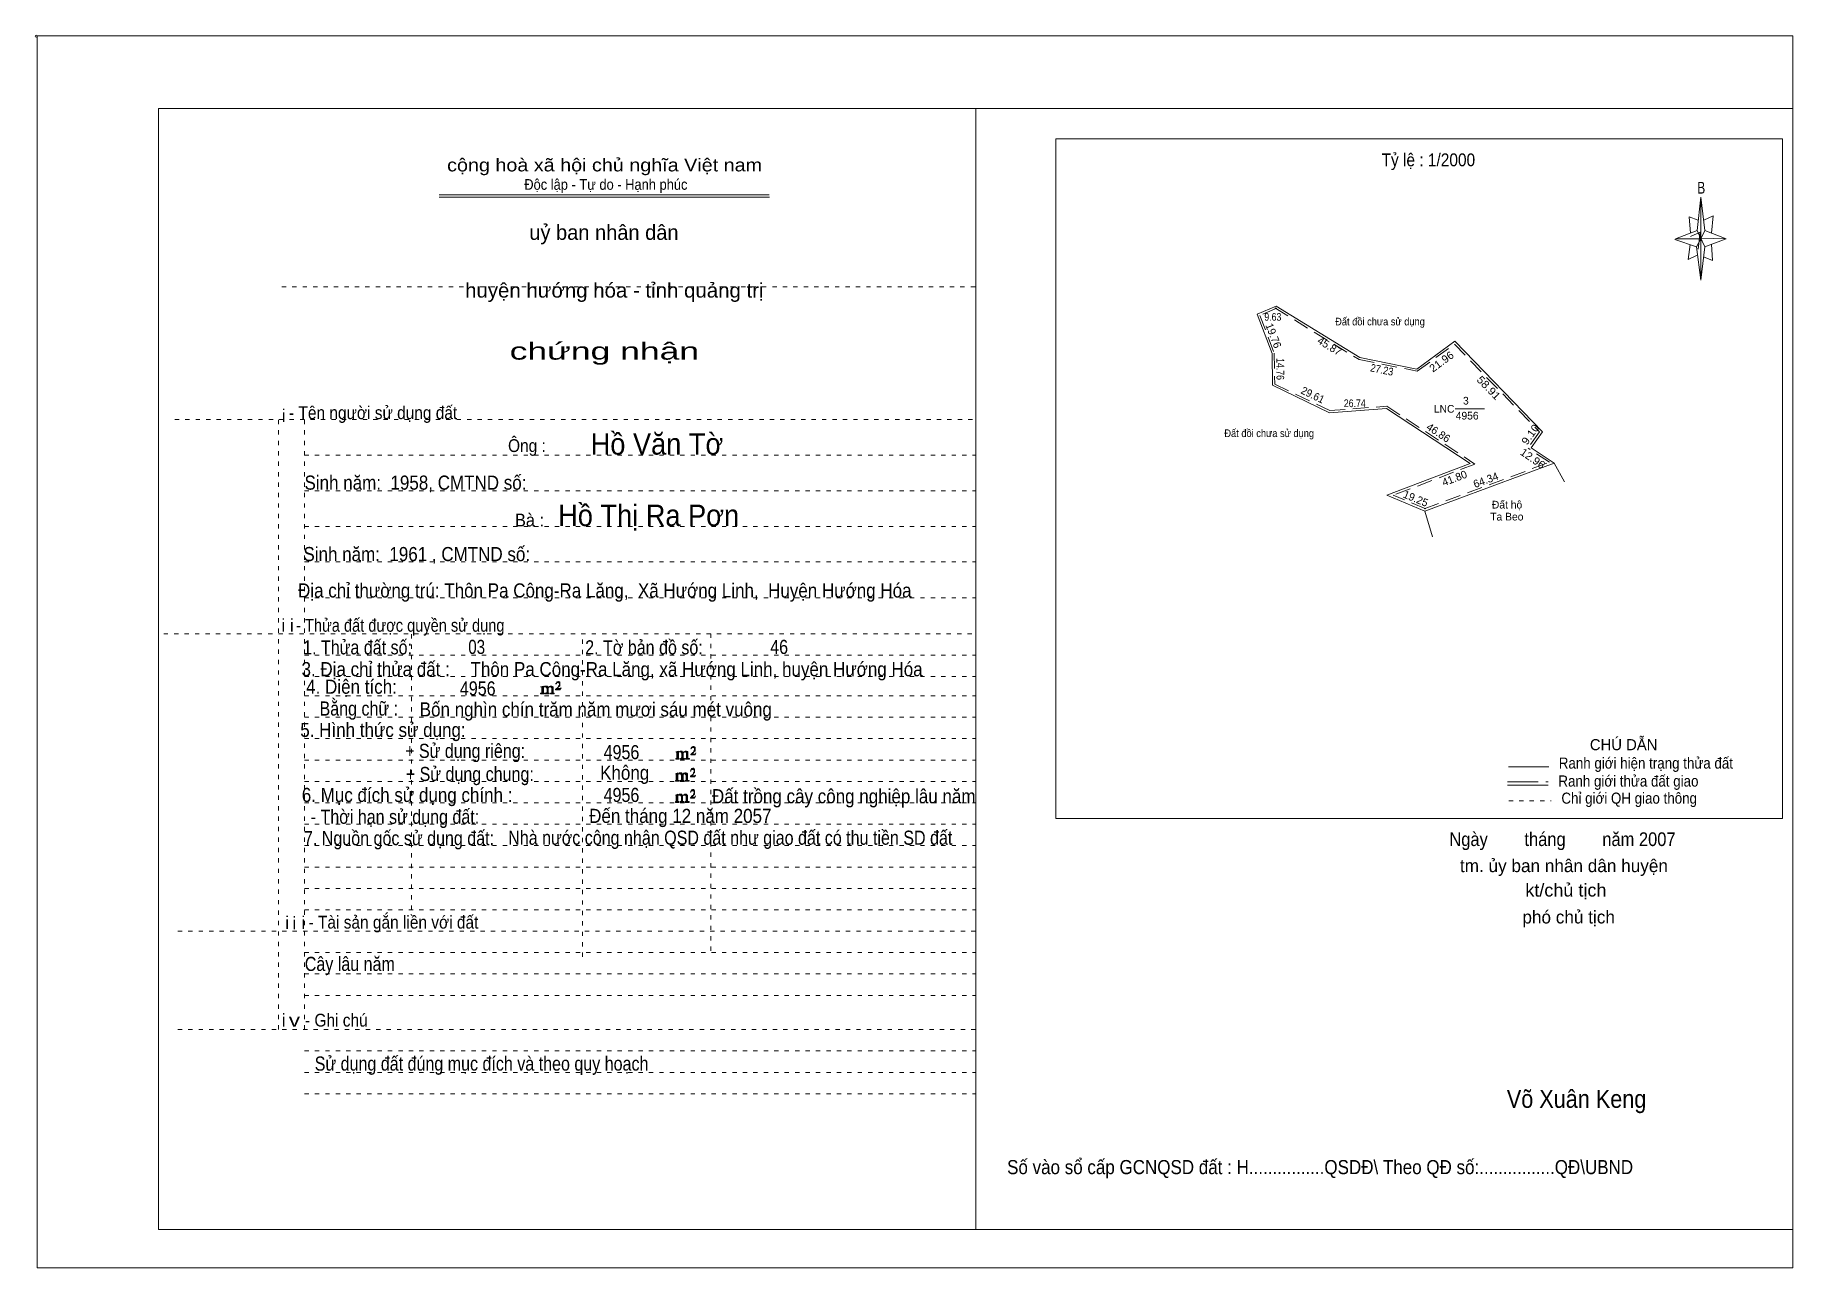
# Model space of a CAD drawing. Header units: centimetres. Extents: x -1.6 to 39.5, y -3.3 to 25.5.
import ezdxf
from ezdxf.enums import TextEntityAlignment as Align

# ---------------------------------------------------------------- set-up
doc = ezdxf.new("R2010")
doc.units = ezdxf.units.CM
doc.header["$LTSCALE"] = 0.12
for name, pattern in [('DOTTED', [1.5, 0.3, -1.2]), ('LONG_DASHED', [7.5, 6, -1.5]), ('MEDIUM_DASHED', [4.5, 3, -1.5])]:
    doc.linetypes.add(name, pattern=pattern)
for name, color, linetype, lineweight in [('1', 7, 'DOTTED', 13), ('10', 7, 'Continuous', 13), ('13', 7, 'Continuous', 13), ('4', 7, 'Continuous', 13), ('5', 7, 'Continuous', 13), ('50', 7, 'Continuous', 13)]:
    doc.layers.add(name, color=color, linetype=linetype, lineweight=lineweight)
doc.layers.add('30', color=7, linetype='Continuous')

msp = doc.modelspace()

# ---------------------------------------------------------------- hatches: boundary and pattern name
at = {"layer": '50'}
for points in [[(10.27, 10.13), (10.27, 10.12), (10.27, 10.11), (10.25, 10.11), (10.24, 10.11), (10.24, 10.1), (10.33, 10.1), (10.33, 10.11), (10.32, 10.11), (10.31, 10.11), (10.31, 10.12), (10.31, 10.13), (10.31, 10.24), (10.31, 10.25), (10.32, 10.26), (10.34, 10.26), (10.35, 10.26), (10.36, 10.26), (10.37, 10.25), (10.39, 10.22), (10.39, 10.13), (10.37, 10.12), (10.37, 10.11), (10.36, 10.11), (10.35, 10.11), (10.35, 10.1), (10.44, 10.1), (10.44, 10.11), (10.43, 10.11), (10.42, 10.11), (10.42, 10.12), (10.42, 10.13), (10.42, 10.24), (10.44, 10.26), (10.45, 10.26), (10.46, 10.26), (10.49, 10.26), (10.49, 10.25), (10.5, 10.24), (10.5, 10.22), (10.5, 10.13), (10.5, 10.12), (10.49, 10.11), (10.49, 10.11), (10.47, 10.11), (10.47, 10.1), (10.56, 10.1), (10.56, 10.11), (10.55, 10.11), (10.54, 10.11), (10.53, 10.12), (10.53, 10.13), (10.53, 10.2), (10.53, 10.25), (10.53, 10.26), (10.52, 10.27), (10.5, 10.28), (10.47, 10.28), (10.46, 10.28), (10.44, 10.27), (10.41, 10.25), (10.41, 10.26), (10.4, 10.28), (10.39, 10.28), (10.37, 10.28), (10.35, 10.28), (10.34, 10.28), (10.32, 10.26), (10.31, 10.26), (10.31, 10.25), (10.31, 10.25), (10.31, 10.26), (10.31, 10.28), (10.24, 10.26), (10.24, 10.26), (10.25, 10.26), (10.27, 10.25), (10.27, 10.24), (10.27, 10.23)], [(10.69, 10.19), (10.72, 10.24), (10.72, 10.24), (10.71, 10.22), (10.69, 10.22), (10.68, 10.22), (10.63, 10.22), (10.66, 10.26), (10.67, 10.27), (10.69, 10.28), (10.69, 10.3), (10.69, 10.32), (10.69, 10.34), (10.69, 10.35), (10.69, 10.37), (10.68, 10.38), (10.67, 10.38), (10.66, 10.39), (10.65, 10.39), (10.63, 10.38), (10.63, 10.38), (10.62, 10.37), (10.61, 10.35), (10.59, 10.33), (10.61, 10.33), (10.61, 10.35), (10.62, 10.35), (10.63, 10.36), (10.65, 10.36), (10.66, 10.36), (10.67, 10.35), (10.68, 10.35), (10.68, 10.32), (10.68, 10.3), (10.66, 10.28), (10.66, 10.26), (10.65, 10.25), (10.59, 10.2), (10.59, 10.19)], [(13.42, 8.61), (13.42, 8.6), (13.42, 8.59), (13.41, 8.59), (13.4, 8.59), (13.4, 8.57), (13.48, 8.57), (13.48, 8.59), (13.47, 8.59), (13.46, 8.59), (13.46, 8.6), (13.46, 8.61), (13.46, 8.72), (13.46, 8.73), (13.47, 8.74), (13.5, 8.74), (13.51, 8.74), (13.52, 8.74), (13.53, 8.73), (13.54, 8.69), (13.54, 8.61), (13.53, 8.6), (13.53, 8.59), (13.52, 8.59), (13.51, 8.59), (13.51, 8.57), (13.6, 8.57), (13.6, 8.59), (13.58, 8.59), (13.57, 8.59), (13.57, 8.6), (13.57, 8.61), (13.57, 8.72), (13.6, 8.74), (13.61, 8.74), (13.62, 8.74), (13.64, 8.74), (13.64, 8.73), (13.65, 8.72), (13.65, 8.69), (13.65, 8.61), (13.65, 8.6), (13.64, 8.59), (13.64, 8.59), (13.63, 8.59), (13.63, 8.57), (13.72, 8.57), (13.72, 8.59), (13.7, 8.59), (13.69, 8.59), (13.68, 8.6), (13.68, 8.61), (13.68, 8.68), (13.68, 8.73), (13.68, 8.74), (13.67, 8.75), (13.65, 8.76), (13.63, 8.76), (13.62, 8.76), (13.6, 8.75), (13.56, 8.73), (13.56, 8.74), (13.55, 8.76), (13.54, 8.76), (13.53, 8.76), (13.51, 8.76), (13.5, 8.76), (13.47, 8.74), (13.46, 8.74), (13.46, 8.73), (13.46, 8.73), (13.46, 8.74), (13.46, 8.76), (13.4, 8.74), (13.4, 8.74), (13.41, 8.74), (13.42, 8.73), (13.42, 8.72), (13.42, 8.71)], [(13.85, 8.67), (13.87, 8.72), (13.87, 8.72), (13.86, 8.69), (13.85, 8.69), (13.84, 8.69), (13.78, 8.69), (13.82, 8.74), (13.83, 8.75), (13.85, 8.76), (13.85, 8.78), (13.85, 8.79), (13.85, 8.82), (13.85, 8.83), (13.85, 8.85), (13.84, 8.86), (13.83, 8.86), (13.82, 8.87), (13.8, 8.87), (13.78, 8.86), (13.78, 8.86), (13.77, 8.85), (13.76, 8.83), (13.75, 8.81), (13.76, 8.81), (13.76, 8.83), (13.77, 8.83), (13.78, 8.84), (13.8, 8.84), (13.82, 8.84), (13.83, 8.83), (13.84, 8.83), (13.84, 8.79), (13.84, 8.78), (13.82, 8.76), (13.82, 8.74), (13.8, 8.73), (13.75, 8.68), (13.75, 8.67)], [(13.41, 8.09), (13.41, 8.08), (13.41, 8.07), (13.4, 8.07), (13.39, 8.07), (13.39, 8.06), (13.48, 8.06), (13.48, 8.07), (13.47, 8.07), (13.45, 8.07), (13.45, 8.08), (13.45, 8.09), (13.45, 8.2), (13.45, 8.21), (13.47, 8.23), (13.49, 8.23), (13.5, 8.23), (13.51, 8.23), (13.52, 8.21), (13.53, 8.18), (13.53, 8.09), (13.52, 8.08), (13.52, 8.07), (13.51, 8.07), (13.5, 8.07), (13.5, 8.06), (13.59, 8.06), (13.59, 8.07), (13.58, 8.07), (13.57, 8.07), (13.57, 8.08), (13.57, 8.09), (13.57, 8.2), (13.59, 8.23), (13.6, 8.23), (13.61, 8.23), (13.63, 8.23), (13.63, 8.21), (13.64, 8.2), (13.64, 8.18), (13.64, 8.09), (13.64, 8.08), (13.63, 8.07), (13.63, 8.07), (13.62, 8.07), (13.62, 8.06), (13.71, 8.06), (13.71, 8.07), (13.7, 8.07), (13.69, 8.07), (13.67, 8.08), (13.67, 8.09), (13.67, 8.17), (13.67, 8.21), (13.67, 8.23), (13.66, 8.24), (13.64, 8.25), (13.62, 8.25), (13.61, 8.25), (13.59, 8.24), (13.55, 8.21), (13.55, 8.23), (13.54, 8.25), (13.53, 8.25), (13.52, 8.25), (13.5, 8.25), (13.49, 8.25), (13.47, 8.23), (13.45, 8.23), (13.45, 8.21), (13.45, 8.21), (13.45, 8.23), (13.45, 8.25), (13.39, 8.23), (13.39, 8.23), (13.4, 8.23), (13.41, 8.21), (13.41, 8.2), (13.41, 8.19)], [(13.84, 8.16), (13.86, 8.2), (13.86, 8.2), (13.85, 8.18), (13.84, 8.18), (13.83, 8.18), (13.77, 8.18), (13.81, 8.23), (13.82, 8.24), (13.84, 8.25), (13.84, 8.27), (13.84, 8.28), (13.84, 8.3), (13.84, 8.31), (13.84, 8.34), (13.83, 8.35), (13.82, 8.35), (13.81, 8.36), (13.8, 8.36), (13.77, 8.35), (13.77, 8.35), (13.76, 8.34), (13.75, 8.31), (13.74, 8.29), (13.75, 8.29), (13.75, 8.31), (13.76, 8.31), (13.77, 8.33), (13.8, 8.33), (13.81, 8.33), (13.82, 8.31), (13.83, 8.31), (13.83, 8.28), (13.83, 8.27), (13.81, 8.25), (13.81, 8.23), (13.8, 8.21), (13.74, 8.17), (13.74, 8.16)], [(13.84, 7.66), (13.86, 7.71), (13.86, 7.71), (13.85, 7.68), (13.84, 7.68), (13.83, 7.68), (13.77, 7.68), (13.81, 7.73), (13.82, 7.74), (13.84, 7.75), (13.84, 7.77), (13.84, 7.78), (13.84, 7.81), (13.84, 7.82), (13.84, 7.84), (13.83, 7.85), (13.82, 7.85), (13.81, 7.86), (13.79, 7.86), (13.77, 7.85), (13.77, 7.85), (13.76, 7.84), (13.75, 7.82), (13.74, 7.8), (13.75, 7.8), (13.75, 7.82), (13.76, 7.82), (13.77, 7.83), (13.79, 7.83), (13.81, 7.83), (13.82, 7.82), (13.83, 7.82), (13.83, 7.78), (13.83, 7.77), (13.81, 7.75), (13.81, 7.73), (13.79, 7.72), (13.74, 7.67), (13.74, 7.66)], [(13.41, 7.6), (13.41, 7.59), (13.41, 7.58), (13.4, 7.58), (13.39, 7.58), (13.39, 7.56), (13.47, 7.56), (13.47, 7.58), (13.46, 7.58), (13.45, 7.58), (13.45, 7.59), (13.45, 7.6), (13.45, 7.71), (13.45, 7.72), (13.46, 7.73), (13.49, 7.73), (13.5, 7.73), (13.51, 7.73), (13.52, 7.72), (13.53, 7.68), (13.53, 7.6), (13.52, 7.59), (13.52, 7.58), (13.51, 7.58), (13.5, 7.58), (13.5, 7.56), (13.59, 7.56), (13.59, 7.58), (13.57, 7.58), (13.56, 7.58), (13.56, 7.59), (13.56, 7.6), (13.56, 7.71), (13.59, 7.73), (13.6, 7.73), (13.61, 7.73), (13.63, 7.73), (13.63, 7.72), (13.64, 7.71), (13.64, 7.68), (13.64, 7.6), (13.64, 7.59), (13.63, 7.58), (13.63, 7.58), (13.62, 7.58), (13.62, 7.56), (13.71, 7.56), (13.71, 7.58), (13.69, 7.58), (13.68, 7.58), (13.67, 7.59), (13.67, 7.6), (13.67, 7.67), (13.67, 7.72), (13.67, 7.73), (13.66, 7.74), (13.64, 7.75), (13.62, 7.75), (13.61, 7.75), (13.59, 7.74), (13.55, 7.72), (13.55, 7.73), (13.54, 7.75), (13.53, 7.75), (13.52, 7.75), (13.5, 7.75), (13.49, 7.75), (13.46, 7.73), (13.45, 7.73), (13.45, 7.72), (13.45, 7.72), (13.45, 7.73), (13.45, 7.75), (13.39, 7.73), (13.39, 7.73), (13.4, 7.73), (13.41, 7.72), (13.41, 7.71), (13.41, 7.7)]]:
    msp.add_hatch(color=256, dxfattribs=at).paths.add_polyline_path(points)

# ---------------------------------------------------------------- linework, layer by layer
at = {"layer": '1', "linetype": 'Continuous'}
for p, q in [((1.31, -2.42), (1.31, 23.78)), ((1.31, 23.78), (39.51, 23.78)), ((20.41, -2.42), (20.41, 23.78)), ((39.51, -2.42), (39.51, 23.78)), ((7.87, 21.76), (15.58, 21.76)), ((7.87, 21.71), (15.59, 21.71)), ((37.26, 20.55), (36.75, 20.72)), ((1.31, -2.42), (39.51, -2.42))]:
    msp.add_line(p, q, dxfattribs=at)
at = {"layer": '1'}
for p, q in [((4.19, 19.61), (20.41, 19.61)), ((1.69, 16.51), (20.41, 16.51)), ((4.11, 2.25), (4.11, 16.51)), ((4.72, 2.25), (4.72, 16.51)), ((4.72, 15.68), (20.41, 15.68)), ((4.72, 14.84), (20.41, 14.84)), ((4.72, 14.01), (20.41, 14.01)), ((4.72, 13.18), (20.41, 13.18)), ((4.72, 12.34), (20.41, 12.34)), ((1.43, 11.5), (20.41, 11.5)), ((7.22, 5.05), (7.22, 11.5)), ((11.22, 3.95), (11.22, 11.5)), ((14.22, 4.09), (14.22, 11.5)), ((4.72, 11), (20.41, 11)), ((4.72, 10.5), (20.41, 10.5)), ((4.72, 10.05), (20.41, 10.05)), ((4.72, 9.55), (20.41, 9.55)), ((4.72, 9.05), (20.41, 9.05)), ((4.72, 8.55), (20.41, 8.55)), ((4.72, 8.05), (20.41, 8.05)), ((4.72, 7.55), (20.41, 7.55)), ((4.72, 7.05), (20.41, 7.05)), ((4.72, 6.55), (20.41, 6.55)), ((4.72, 6.05), (20.41, 6.05)), ((4.72, 5.55), (20.41, 5.55)), ((4.72, 5.05), (20.41, 5.05)), ((1.76, 4.55), (20.41, 4.55)), ((4.72, 4.05), (20.41, 4.05)), ((4.72, 3.55), (20.41, 3.55)), ((4.72, 3.05), (20.41, 3.05)), ((1.76, 2.25), (20.41, 2.25)), ((4.72, 1.75), (20.41, 1.75)), ((4.72, 1.25), (20.41, 1.25)), ((4.72, 0.75), (20.41, 0.75))]:
    msp.add_line(p, q, dxfattribs=at)
at = {"layer": '1', "linetype": 'Continuous'}
msp.add_lwpolyline([(-1.53, -3.32), (39.51, -3.32), (39.51, 25.48), (-1.53, 25.48)], close=True, dxfattribs=at)
msp.add_lwpolyline([(37.27, 20.35), (37.06, 20.25), (37.11, 20.6)], dxfattribs=at)
at = {"layer": '10'}
for p, q in [((33.93, 15.49), (33.39, 15.85)), ((30.91, 14.37), (30.02, 14.74)), ((31.09, 13.77), (30.91, 14.37))]:
    msp.add_line(p, q, dxfattribs=at)
at = {"layer": '10', "linetype": 'MEDIUM_DASHED'}
msp.add_line((30.93, 14.42), (30.17, 14.74), dxfattribs=at)
at = {"layer": '10'}
for points in [[(27.43, 19.16), (26.99, 18.97), (27.34, 18.05), (27.35, 17.31), (28.68, 16.67), (30.01, 16.77), (31.97, 15.48), (30.02, 14.74)], [(27.43, 19.16), (29.39, 17.96), (30.72, 17.69), (31.61, 18.34), (33.66, 16.22), (33.39, 15.85)], [(30.91, 14.37), (33.93, 15.49), (34.17, 15.05)]]:
    msp.add_lwpolyline(points, dxfattribs=at)
at = {"layer": '10', "linetype": 'MEDIUM_DASHED'}
for points in [[(27.45, 19.11), (27.05, 18.94), (27.39, 18.06), (27.4, 17.34), (28.69, 16.72), (30.02, 16.82), (32.08, 15.47), (30.17, 14.74)], [(27.4, 19.12), (29.37, 17.91), (30.73, 17.64), (31.6, 18.27), (33.59, 16.22), (33.32, 15.84)], [(30.89, 14.42), (33.82, 15.51), (33.32, 15.84)]]:
    msp.add_lwpolyline(points, dxfattribs=at)
at = {"layer": '13'}
msp.add_line((31.62, 16.76), (32.3, 16.76), dxfattribs=at)
at = {"layer": '4'}
for p, q in [((32.86, 8.39), (33.81, 8.39)), ((32.84, 7.96), (33.79, 7.96))]:
    msp.add_line(p, q, dxfattribs=at)
at = {"layer": '4', "linetype": 'LONG_DASHED'}
msp.add_line((32.84, 8.04), (33.79, 8.04), dxfattribs=at)
at = {"layer": '4', "linetype": 'DOTTED'}
msp.add_line((32.87, 7.6), (33.86, 7.6), dxfattribs=at)
at = {"layer": '4'}
msp.add_lwpolyline([(22.28, 23.07), (39.27, 23.07), (39.27, 7.18), (22.28, 7.18)], close=True, dxfattribs=at)
msp.add_circle((-1.55, 25.47), 0.025, dxfattribs=at)
at = {"layer": '5'}
for p, q in [((37.27, 20.93), (37.36, 21.71)), ((37.45, 20.55), (37.36, 19.77)), ((37.45, 20.93), (37.95, 20.73)), ((37.61, 20.61), (37.63, 20.23)), ((37.63, 20.23), (37.42, 20.31))]:
    msp.add_line(p, q, dxfattribs=at)
for points in [[(37.36, 21.71), (37.45, 20.93), (37.36, 20.73)], [(37.36, 20.73), (36.77, 20.73), (37.27, 20.93), (37.45, 20.55), (37.95, 20.73), (37.36, 20.75)], [(37.36, 20.73), (37.36, 19.77), (37.26, 20.55)]]:
    msp.add_lwpolyline(points, close=True, dxfattribs=at)
for points in [[(37.3, 21.17), (37.09, 21.25), (37.12, 20.87)], [(37.43, 21.17), (37.65, 21.27), (37.61, 20.87)], [(37.36, 20.73), (37.27, 20.93), (36.77, 20.73)], [(37.12, 20.79), (37.34, 20.89), (37.3, 20.49)], [(37.36, 20.73), (37.45, 20.55), (37.95, 20.73)]]:
    msp.add_lwpolyline(points, dxfattribs=at)
at = {"layer": '50'}
for points in [[(10.27, 10.13), (10.27, 10.12), (10.27, 10.11), (10.25, 10.11), (10.24, 10.11), (10.24, 10.1), (10.33, 10.1), (10.33, 10.11), (10.32, 10.11), (10.31, 10.11), (10.31, 10.12), (10.31, 10.13), (10.31, 10.24), (10.31, 10.25), (10.32, 10.26), (10.34, 10.26), (10.35, 10.26), (10.36, 10.26), (10.37, 10.25), (10.39, 10.22), (10.39, 10.13), (10.37, 10.12), (10.37, 10.11), (10.36, 10.11), (10.35, 10.11), (10.35, 10.1), (10.44, 10.1), (10.44, 10.11), (10.43, 10.11), (10.42, 10.11), (10.42, 10.12), (10.42, 10.13), (10.42, 10.24), (10.44, 10.26), (10.45, 10.26), (10.46, 10.26), (10.49, 10.26), (10.49, 10.25), (10.5, 10.24), (10.5, 10.22), (10.5, 10.13), (10.5, 10.12), (10.49, 10.11), (10.49, 10.11), (10.47, 10.11), (10.47, 10.1), (10.56, 10.1), (10.56, 10.11), (10.55, 10.11), (10.54, 10.11), (10.53, 10.12), (10.53, 10.13), (10.53, 10.2), (10.53, 10.25), (10.53, 10.26), (10.52, 10.27), (10.5, 10.28), (10.47, 10.28), (10.46, 10.28), (10.44, 10.27), (10.41, 10.25), (10.41, 10.26), (10.4, 10.28), (10.39, 10.28), (10.37, 10.28), (10.35, 10.28), (10.34, 10.28), (10.32, 10.26), (10.31, 10.26), (10.31, 10.25), (10.31, 10.25), (10.31, 10.26), (10.31, 10.28), (10.24, 10.26), (10.24, 10.26), (10.25, 10.26), (10.27, 10.25), (10.27, 10.24), (10.27, 10.23)], [(10.69, 10.19), (10.72, 10.24), (10.72, 10.24), (10.71, 10.22), (10.69, 10.22), (10.68, 10.22), (10.63, 10.22), (10.66, 10.26), (10.67, 10.27), (10.69, 10.28), (10.69, 10.3), (10.69, 10.32), (10.69, 10.34), (10.69, 10.35), (10.69, 10.37), (10.68, 10.38), (10.67, 10.38), (10.66, 10.39), (10.65, 10.39), (10.63, 10.38), (10.63, 10.38), (10.62, 10.37), (10.61, 10.35), (10.59, 10.33), (10.61, 10.33), (10.61, 10.35), (10.62, 10.35), (10.63, 10.36), (10.65, 10.36), (10.66, 10.36), (10.67, 10.35), (10.68, 10.35), (10.68, 10.32), (10.68, 10.3), (10.66, 10.28), (10.66, 10.26), (10.65, 10.25), (10.59, 10.2), (10.59, 10.19)], [(13.42, 8.61), (13.42, 8.6), (13.42, 8.59), (13.41, 8.59), (13.4, 8.59), (13.4, 8.57), (13.48, 8.57), (13.48, 8.59), (13.47, 8.59), (13.46, 8.59), (13.46, 8.6), (13.46, 8.61), (13.46, 8.72), (13.46, 8.73), (13.47, 8.74), (13.5, 8.74), (13.51, 8.74), (13.52, 8.74), (13.53, 8.73), (13.54, 8.69), (13.54, 8.61), (13.53, 8.6), (13.53, 8.59), (13.52, 8.59), (13.51, 8.59), (13.51, 8.57), (13.6, 8.57), (13.6, 8.59), (13.58, 8.59), (13.57, 8.59), (13.57, 8.6), (13.57, 8.61), (13.57, 8.72), (13.6, 8.74), (13.61, 8.74), (13.62, 8.74), (13.64, 8.74), (13.64, 8.73), (13.65, 8.72), (13.65, 8.69), (13.65, 8.61), (13.65, 8.6), (13.64, 8.59), (13.64, 8.59), (13.63, 8.59), (13.63, 8.57), (13.72, 8.57), (13.72, 8.59), (13.7, 8.59), (13.69, 8.59), (13.68, 8.6), (13.68, 8.61), (13.68, 8.68), (13.68, 8.73), (13.68, 8.74), (13.67, 8.75), (13.65, 8.76), (13.63, 8.76), (13.62, 8.76), (13.6, 8.75), (13.56, 8.73), (13.56, 8.74), (13.55, 8.76), (13.54, 8.76), (13.53, 8.76), (13.51, 8.76), (13.5, 8.76), (13.47, 8.74), (13.46, 8.74), (13.46, 8.73), (13.46, 8.73), (13.46, 8.74), (13.46, 8.76), (13.4, 8.74), (13.4, 8.74), (13.41, 8.74), (13.42, 8.73), (13.42, 8.72), (13.42, 8.71)], [(13.85, 8.67), (13.87, 8.72), (13.87, 8.72), (13.86, 8.69), (13.85, 8.69), (13.84, 8.69), (13.78, 8.69), (13.82, 8.74), (13.83, 8.75), (13.85, 8.76), (13.85, 8.78), (13.85, 8.79), (13.85, 8.82), (13.85, 8.83), (13.85, 8.85), (13.84, 8.86), (13.83, 8.86), (13.82, 8.87), (13.8, 8.87), (13.78, 8.86), (13.78, 8.86), (13.77, 8.85), (13.76, 8.83), (13.75, 8.81), (13.76, 8.81), (13.76, 8.83), (13.77, 8.83), (13.78, 8.84), (13.8, 8.84), (13.82, 8.84), (13.83, 8.83), (13.84, 8.83), (13.84, 8.79), (13.84, 8.78), (13.82, 8.76), (13.82, 8.74), (13.8, 8.73), (13.75, 8.68), (13.75, 8.67)], [(13.41, 8.09), (13.41, 8.08), (13.41, 8.07), (13.4, 8.07), (13.39, 8.07), (13.39, 8.06), (13.48, 8.06), (13.48, 8.07), (13.47, 8.07), (13.45, 8.07), (13.45, 8.08), (13.45, 8.09), (13.45, 8.2), (13.45, 8.21), (13.47, 8.23), (13.49, 8.23), (13.5, 8.23), (13.51, 8.23), (13.52, 8.21), (13.53, 8.18), (13.53, 8.09), (13.52, 8.08), (13.52, 8.07), (13.51, 8.07), (13.5, 8.07), (13.5, 8.06), (13.59, 8.06), (13.59, 8.07), (13.58, 8.07), (13.57, 8.07), (13.57, 8.08), (13.57, 8.09), (13.57, 8.2), (13.59, 8.23), (13.6, 8.23), (13.61, 8.23), (13.63, 8.23), (13.63, 8.21), (13.64, 8.2), (13.64, 8.18), (13.64, 8.09), (13.64, 8.08), (13.63, 8.07), (13.63, 8.07), (13.62, 8.07), (13.62, 8.06), (13.71, 8.06), (13.71, 8.07), (13.7, 8.07), (13.69, 8.07), (13.67, 8.08), (13.67, 8.09), (13.67, 8.17), (13.67, 8.21), (13.67, 8.23), (13.66, 8.24), (13.64, 8.25), (13.62, 8.25), (13.61, 8.25), (13.59, 8.24), (13.55, 8.21), (13.55, 8.23), (13.54, 8.25), (13.53, 8.25), (13.52, 8.25), (13.5, 8.25), (13.49, 8.25), (13.47, 8.23), (13.45, 8.23), (13.45, 8.21), (13.45, 8.21), (13.45, 8.23), (13.45, 8.25), (13.39, 8.23), (13.39, 8.23), (13.4, 8.23), (13.41, 8.21), (13.41, 8.2), (13.41, 8.19)], [(13.84, 8.16), (13.86, 8.2), (13.86, 8.2), (13.85, 8.18), (13.84, 8.18), (13.83, 8.18), (13.77, 8.18), (13.81, 8.23), (13.82, 8.24), (13.84, 8.25), (13.84, 8.27), (13.84, 8.28), (13.84, 8.3), (13.84, 8.31), (13.84, 8.34), (13.83, 8.35), (13.82, 8.35), (13.81, 8.36), (13.8, 8.36), (13.77, 8.35), (13.77, 8.35), (13.76, 8.34), (13.75, 8.31), (13.74, 8.29), (13.75, 8.29), (13.75, 8.31), (13.76, 8.31), (13.77, 8.33), (13.8, 8.33), (13.81, 8.33), (13.82, 8.31), (13.83, 8.31), (13.83, 8.28), (13.83, 8.27), (13.81, 8.25), (13.81, 8.23), (13.8, 8.21), (13.74, 8.17), (13.74, 8.16)], [(13.84, 7.66), (13.86, 7.71), (13.86, 7.71), (13.85, 7.68), (13.84, 7.68), (13.83, 7.68), (13.77, 7.68), (13.81, 7.73), (13.82, 7.74), (13.84, 7.75), (13.84, 7.77), (13.84, 7.78), (13.84, 7.81), (13.84, 7.82), (13.84, 7.84), (13.83, 7.85), (13.82, 7.85), (13.81, 7.86), (13.79, 7.86), (13.77, 7.85), (13.77, 7.85), (13.76, 7.84), (13.75, 7.82), (13.74, 7.8), (13.75, 7.8), (13.75, 7.82), (13.76, 7.82), (13.77, 7.83), (13.79, 7.83), (13.81, 7.83), (13.82, 7.82), (13.83, 7.82), (13.83, 7.78), (13.83, 7.77), (13.81, 7.75), (13.81, 7.73), (13.79, 7.72), (13.74, 7.67), (13.74, 7.66)], [(13.41, 7.6), (13.41, 7.59), (13.41, 7.58), (13.4, 7.58), (13.39, 7.58), (13.39, 7.56), (13.47, 7.56), (13.47, 7.58), (13.46, 7.58), (13.45, 7.58), (13.45, 7.59), (13.45, 7.6), (13.45, 7.71), (13.45, 7.72), (13.46, 7.73), (13.49, 7.73), (13.5, 7.73), (13.51, 7.73), (13.52, 7.72), (13.53, 7.68), (13.53, 7.6), (13.52, 7.59), (13.52, 7.58), (13.51, 7.58), (13.5, 7.58), (13.5, 7.56), (13.59, 7.56), (13.59, 7.58), (13.57, 7.58), (13.56, 7.58), (13.56, 7.59), (13.56, 7.6), (13.56, 7.71), (13.59, 7.73), (13.6, 7.73), (13.61, 7.73), (13.63, 7.73), (13.63, 7.72), (13.64, 7.71), (13.64, 7.68), (13.64, 7.6), (13.64, 7.59), (13.63, 7.58), (13.63, 7.58), (13.62, 7.58), (13.62, 7.56), (13.71, 7.56), (13.71, 7.58), (13.69, 7.58), (13.68, 7.58), (13.67, 7.59), (13.67, 7.6), (13.67, 7.67), (13.67, 7.72), (13.67, 7.73), (13.66, 7.74), (13.64, 7.75), (13.62, 7.75), (13.61, 7.75), (13.59, 7.74), (13.55, 7.72), (13.55, 7.73), (13.54, 7.75), (13.53, 7.75), (13.52, 7.75), (13.5, 7.75), (13.49, 7.75), (13.46, 7.73), (13.45, 7.73), (13.45, 7.72), (13.45, 7.72), (13.45, 7.73), (13.45, 7.75), (13.39, 7.73), (13.39, 7.73), (13.4, 7.73), (13.41, 7.72), (13.41, 7.71), (13.41, 7.7)]]:
    msp.add_lwpolyline(points, close=True, dxfattribs=at)

# ---------------------------------------------------------------- texts
at = {"layer": '1'}
for s, height, width, p in [('cộng hoà xã hội chủ nghĩa Việt nam', 0.3, 1.15, (11.735, 22.31)), ('Độc lập - Tự do - Hạnh phúc', 0.25, 0.9, (11.765, 21.88)), ('chứng nhận', 0.4, 1.55, (11.73, 17.91)), ('- Tên người sử dụng đất', 0.3, 0.9, (6.325, 16.52)), ('- Thửa đất được quyền sử dụng', 0.3, 0.85, (6.96, 11.55)), ('- Tài sản gắn liền với đất ', 0.3, 0.9, (6.85, 4.61)), ('v', 0.3, 1.3, (4.485, 2.32)), ('- Ghi chú', 0.3, 0.9, (5.465, 2.32))]:
    msp.add_text(s, height=height, dxfattribs=dict(at, width=width)).set_placement(p, align=Align.CENTER)
for s, height, p in [('uỷ ban nhân dân', 0.35, (11.72, 20.71)), ('i', 0.3, (4.235, 16.45)), ('i', 0.3, (4.225, 11.55)), ('i', 0.3, (4.425, 11.55)), ('i', 0.3, (4.315, 4.6)), ('i', 0.3, (4.485, 4.59)), ('i', 0.3, (4.695, 4.6)), ('i', 0.3, (4.235, 2.32))]:
    msp.add_text(s, height=height, dxfattribs=at).set_placement(p, align=Align.CENTER)
at = {"layer": '10'}
for s, height, width, p in [('Tỷ lệ : 1/2000', 0.3, 0.9, (30.99, 22.43)), ('Đất đồi chưa sử dụng ', 0.18, 0.9, (29.89, 18.71)), ('Hồ Văn Tờ', 0.5, 0.95, (12.96, 15.69)), ('Đất đồi chưa sử dụng ', 0.18, 0.9, (27.3, 16.1)), ('Hồ Thị Ra Pơn', 0.5, 0.95, (12.765, 14.02)), ('Võ Xuân Keng', 0.42, 0.9, (34.455, 0.42))]:
    msp.add_text(s, height=height, dxfattribs=dict(at, width=width)).set_placement(p, align=Align.CENTER)
msp.add_text('LNC', height=0.18, dxfattribs=at).set_placement((31.6, 16.67), align=Align.RIGHT)
for s, p in [('3', (31.8, 16.86)), ('4956', (31.63, 16.51))]:
    msp.add_text(s, height=0.18, dxfattribs=at).set_placement(p)
msp.add_text('19.25', height=0.18, rotation=337.646, dxfattribs=at).set_placement((30.661, 14.579), align=Align.CENTER)
for s, p in [('Đất hộ', (32.83, 14.43)), ('Ta Beo', (32.825, 14.15))]:
    msp.add_text(s, height=0.18, dxfattribs=at).set_placement(p, align=Align.CENTER)
at = {"layer": '30', "width": 0.85}
for s, p in [('9.63', (27.355, 18.82)), ('26.74', (29.27, 16.8))]:
    msp.add_text(s, height=0.18, dxfattribs=at).set_placement(p, align=Align.CENTER)
at = {"layer": '30'}
for s, rotation, p in [('19.76', 291.241, (27.286, 18.438)), ('45.87', 328.625, (28.633, 18.149)), ('46.86', 326.71, (31.176, 16.126)), ('41.80', 20.824, (31.633, 15.054)), ('64.34', 20.268, (32.364, 15.011))]:
    msp.add_text(s, height=0.18, rotation=rotation, dxfattribs=at).set_placement(p, align=Align.CENTER)
for s, height, rotation, width, p in [('21.96', 0.18, 36.165, 1.05, (31.352, 17.791)), ('14.76', 0.18, 270, 0.85, (27.44, 17.69)), ('27.23', 0.1799, 348.434, 0.9, (29.887, 17.585)), ('29.61', 0.18, 334.3, 0.95, (28.251, 17.004)), ('58.91', 0.18, 314.092, 1.1, (32.335, 17.188)), ('9.10', 0.18, 54.301, 1.1, (33.446, 16.108)), ('12.96', 0.18, 325.464, 1.05, (33.379, 15.525))]:
    msp.add_text(s, height=height, rotation=rotation, dxfattribs=dict(at, width=width)).set_placement(p, align=Align.CENTER)
at = {"layer": '4'}
msp.add_text('CHÚ DẪN', height=0.2591, dxfattribs=at).set_placement((35.555, 8.78), align=Align.CENTER)
at = {"layer": '4', "width": 0.9}
for s, p in [('Ranh giới hiện trạng thửa đất', (36.075, 8.35)), ('Ranh giới thửa đất giao ', (35.71, 7.93)), ('Chỉ giới QH giao thông', (35.685, 7.53))]:
    msp.add_text(s, height=0.2591, dxfattribs=at).set_placement(p, align=Align.CENTER)
at = {"layer": '5', "width": 0.75}
msp.add_text('B', height=0.276, dxfattribs=at).set_placement((37.37, 21.79), align=Align.CENTER)
at = {"layer": '50'}
for s, height, width, p in [('  huyện hướng hóa - tỉnh quảng trị', 0.34, 1.05, (11.83, 19.36)), ('Ông :', 0.3, 0.9, (9.92, 15.75)), ('Sinh năm:  1958, CMTND số: ', 0.33, 0.9, (7.37, 14.87)), ('Bà :', 0.3, 0.95, (9.98, 14.01)), ('Sinh năm:  1961 , CMTND số: ', 0.33, 0.9, (7.4, 13.2)), ('Địa chỉ thường trú: Thôn Pa Công-Ra Lăng,  Xã Hướng Linh,  Huyện Hướng Hóa', 0.33, 0.9, (11.74, 12.35)), ('1. Thửa đất số:  ', 0.33, 0.85, (6.065, 11.02)), ('03', 0.33, 0.8, (8.745, 11.03)), ('2. Tờ bản đồ số:  ', 0.33, 0.85, (12.76, 11.02)), ('46', 0.33, 0.85, (15.815, 11.03)), ('3. Địa chỉ thửa đất : ', 0.33, 0.9, (6.44, 10.51)), ('Thôn Pa Công-Ra Lăng, xã Hướng Linh, huyện Hướng Hóa', 0.33, 0.9, (13.885, 10.51)), ('4. Diện tích: ', 0.33, 0.9, (5.875, 10.1)), ('4956', 0.33, 0.85, (8.77, 10.06)), ('Bằng chữ :', 0.33, 0.85, (5.99, 9.59)), ('Bốn nghìn chín trăm năm mươi sáu mét vuông', 0.33, 0.9, (11.53, 9.57)), ('5. Hình thức sử dụng:', 0.33, 0.9, (6.555, 9.09)), ('+ Sử dụng riêng:', 0.33, 0.85, (8.475, 8.6)), ('4956', 0.33, 0.85, (12.13, 8.57)), ('+ Sử dụng chung:', 0.33, 0.85, (8.585, 8.06)), ('Không', 0.33, 0.9, (12.205, 8.09)), ('6. Mục đích sử dụng chính :', 0.33, 0.9, (7.12, 7.57)), ('4956', 0.33, 0.85, (12.13, 7.57)), ('Đất trồng cây công nghiệp lâu năm', 0.33, 0.9, (17.325, 7.54)), ('- Thời hạn sử dụng đất:', 0.33, 0.85, (6.835, 7.06)), ('Đến tháng 12 năm 2057', 0.33, 0.9, (13.505, 7.08)), ('7. Nguồn gốc sử dụng đất:', 0.33, 0.85, (6.93, 6.56)), ('Nhà nước công nhận QSD đất như giao đất có thu tiền SD đất ', 0.33, 0.85, (14.725, 6.57)), ('Ngày        tháng        năm 2007', 0.32, 0.9, (34.125, 6.54)), ('kt/chủ tịch', 0.3, 1.05, (34.205, 5.36)), ('Cây lâu năm', 0.33, 0.85, (5.78, 3.62)), ('Sử dụng đất đúng mục đích và theo quy hoạch', 0.33, 0.85, (8.86, 1.29)), ('Số vào sổ cấp GCNQSD đất : H................QSDĐ\\ Theo QĐ số:................QĐ\\UBND', 0.33, 0.9, (28.46, -1.13))]:
    msp.add_text(s, height=height, dxfattribs=dict(at, width=width)).set_placement(p, align=Align.CENTER)
for s, p in [('tm. ủy ban nhân dân huyện ', (34.215, 5.93)), ('phó chủ tịch', (34.27, 4.73))]:
    msp.add_text(s, height=0.3, dxfattribs=at).set_placement(p, align=Align.CENTER)

doc.saveas('drawing.dxf')
